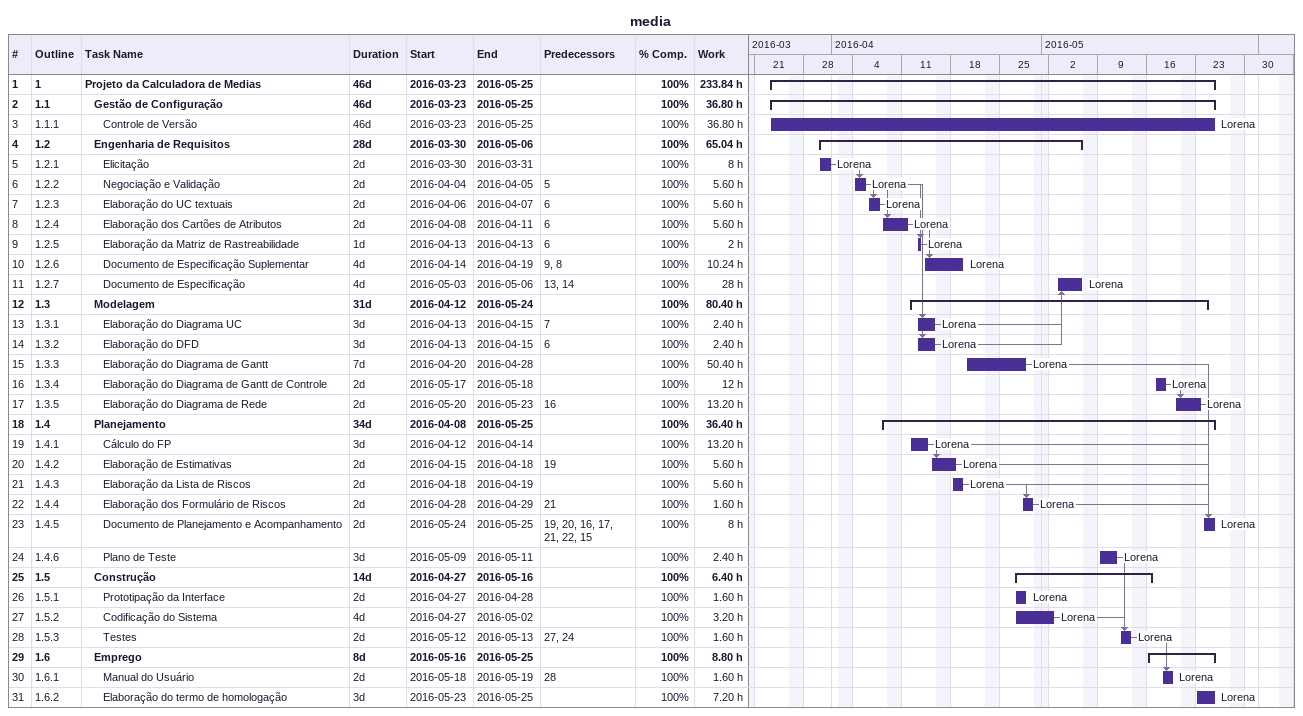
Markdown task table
media

| ID | WBS | Task | Duration | Start | Finish | Predecessors | Resources | % complete | Work (h) |
|---|---|---|---|---|---|---|---|---|---|
| 1 | 1 | **Projeto da Calculadora de Medias** | 46d | 2016-03-23 | 2016-05-25 |  |  | 100 | 233.84 |
| 2 | 1.1 | **Gestão de Configuração** | 46d | 2016-03-23 | 2016-05-25 |  |  | 100 | 36.80 |
| 3 | 1.1.1 | Controle de Versão | 46d | 2016-03-23 | 2016-05-25 |  | Lorena | 100 | 36.80 |
| 4 | 1.2 | **Engenharia de Requisitos** | 28d | 2016-03-30 | 2016-05-06 |  |  | 100 | 65.04 |
| 5 | 1.2.1 | Elicitação | 2d | 2016-03-30 | 2016-03-31 |  | Lorena | 100 | 8 |
| 6 | 1.2.2 | Negociação e Validação | 2d | 2016-04-04 | 2016-04-05 | 5 | Lorena | 100 | 5.60 |
| 7 | 1.2.3 | Elaboração do UC textuais | 2d | 2016-04-06 | 2016-04-07 | 6 | Lorena | 100 | 5.60 |
| 8 | 1.2.4 | Elaboração dos Cartões de Atributos | 2d | 2016-04-08 | 2016-04-11 | 6 | Lorena | 100 | 5.60 |
| 9 | 1.2.5 | Elaboração da Matriz de Rastreabilidade | 1d | 2016-04-13 | 2016-04-13 | 6 | Lorena | 100 | 2 |
| 10 | 1.2.6 | Documento de Especificação Suplementar | 4d | 2016-04-14 | 2016-04-19 | 9, 8 | Lorena | 100 | 10.24 |
| 11 | 1.2.7 | Documento de Especificação | 4d | 2016-05-03 | 2016-05-06 | 13, 14 | Lorena | 100 | 28 |
| 12 | 1.3 | **Modelagem** | 31d | 2016-04-12 | 2016-05-24 |  |  | 100 | 80.40 |
| 13 | 1.3.1 | Elaboração do Diagrama UC | 3d | 2016-04-13 | 2016-04-15 | 7 | Lorena | 100 | 2.40 |
| 14 | 1.3.2 | Elaboração do DFD | 3d | 2016-04-13 | 2016-04-15 | 6 | Lorena | 100 | 2.40 |
| 15 | 1.3.3 | Elaboração do Diagrama de Gantt | 7d | 2016-04-20 | 2016-04-28 |  | Lorena | 100 | 50.40 |
| 16 | 1.3.4 | Elaboração do Diagrama de Gantt de Controle | 2d | 2016-05-17 | 2016-05-18 |  | Lorena | 100 | 12 |
| 17 | 1.3.5 | Elaboração do Diagrama de Rede | 2d | 2016-05-20 | 2016-05-23 | 16 | Lorena | 100 | 13.20 |
| 18 | 1.4 | **Planejamento** | 34d | 2016-04-08 | 2016-05-25 |  |  | 100 | 36.40 |
| 19 | 1.4.1 | Cálculo do FP | 3d | 2016-04-12 | 2016-04-14 |  | Lorena | 100 | 13.20 |
| 20 | 1.4.2 | Elaboração de Estimativas | 2d | 2016-04-15 | 2016-04-18 | 19 | Lorena | 100 | 5.60 |
| 21 | 1.4.3 | Elaboração da Lista de Riscos | 2d | 2016-04-18 | 2016-04-19 |  | Lorena | 100 | 5.60 |
| 22 | 1.4.4 | Elaboração dos Formulário de Riscos | 2d | 2016-04-28 | 2016-04-29 | 21 | Lorena | 100 | 1.60 |
| 23 | 1.4.5 | Documento de Planejamento e Acompanhamento | 2d | 2016-05-24 | 2016-05-25 | 19, 20, 16, 17, 21, 22, 15 | Lorena | 100 | 8 |
| 24 | 1.4.6 | Plano de Teste | 3d | 2016-05-09 | 2016-05-11 |  | Lorena | 100 | 2.40 |
| 25 | 1.5 | **Construção** | 14d | 2016-04-27 | 2016-05-16 |  |  | 100 | 6.40 |
| 26 | 1.5.1 | Prototipação da Interface | 2d | 2016-04-27 | 2016-04-28 |  | Lorena | 100 | 1.60 |
| 27 | 1.5.2 | Codificação do Sistema | 4d | 2016-04-27 | 2016-05-02 |  | Lorena | 100 | 3.20 |
| 28 | 1.5.3 | Testes | 2d | 2016-05-12 | 2016-05-13 | 27, 24 | Lorena | 100 | 1.60 |
| 29 | 1.6 | **Emprego** | 8d | 2016-05-16 | 2016-05-25 |  |  | 100 | 8.80 |
| 30 | 1.6.1 | Manual do Usuário | 2d | 2016-05-18 | 2016-05-19 | 28 | Lorena | 100 | 1.60 |
| 31 | 1.6.2 | Elaboração do termo de homologação | 3d | 2016-05-23 | 2016-05-25 |  | Lorena | 100 | 7.20 |
